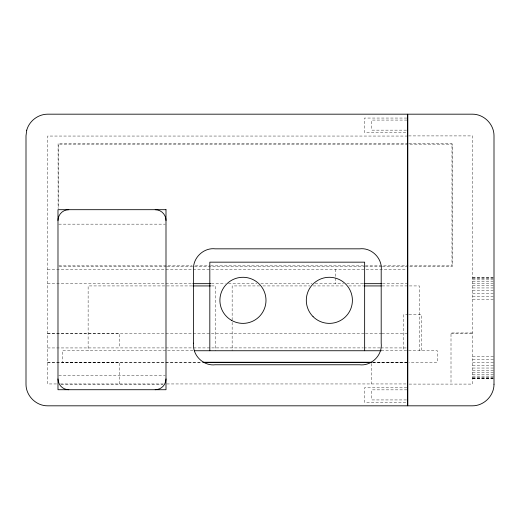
<?xml version="1.0" encoding="UTF-8"?>
<svg xmlns="http://www.w3.org/2000/svg" width="520" height="520" viewBox="0 0 520 520"><rect width="100%" height="100%" fill="white"/><g stroke="black" fill="none" stroke-linecap="round" stroke-linejoin="round"><path stroke-width="0.39" stroke-dasharray="2.6 1.95" d="M406.835 118.053L364.429 118.053L364.429 132.451L407.635 132.451M406.991 120.075L371.787 120.068L371.787 130.149L407.797 130.149M408.603 135.909L472.602 135.909L472.602 384.091L408.603 384.091M407.635 136.052L47.58 136.052L47.58 383.949L57.311 383.949M408.122 143.435L58.084 143.435L58.084 208.292M408.935 143.435L451.984 143.435L451.984 265.85L408.935 265.85M58.799 224.153L165.191 224.153M58.897 265.85L192.088 265.85M195.338 265.85L209.957 265.85M210.769 265.85L408.122 265.85M59.221 266.578L166.426 266.578M167.239 266.578L364.591 266.578M365.404 266.578L381.647 266.578M382.46 266.578L452.309 266.578L452.309 144.163L58.409 144.163L58.409 209.02M47.58 269.269L406.822 269.269M472.602 277.524L493.207 277.524M472.602 277.882L493.207 277.882M472.602 278.661L493.207 278.661M472.602 279.844L493.207 279.844M472.602 281.398L493.207 281.398M472.602 283.296L493.207 283.296M47.58 283.66L192.738 283.66M211.386 283.66L225.277 283.66M228.417 283.66L256.919 283.66M260.858 283.66L312.091 283.66M315.185 283.66L343.571 283.66M346.814 283.66L363.129 283.66M382.493 283.66L407.635 283.66M472.602 285.493L493.207 285.493M192.042 285.928L88.127 285.928L88.127 350.74M211.523 285.928L215.586 285.928L215.586 350.74M259.701 285.928L232.147 285.928L232.147 321.575M262.945 285.928L309.953 285.928M313.196 285.928L344.806 285.928M348.855 285.928L363.447 285.928M382.09 285.928L419.374 285.928L419.374 350.74M472.602 287.95L493.207 287.95M472.602 290.602L493.207 290.602M472.602 293.404L493.207 293.404M472.602 296.283L493.207 296.283M472.602 299.189L493.207 299.189M408.226 314.73L403.526 314.73L403.526 350.74M409.006 314.73L421.531 314.73L421.531 350.74M472.602 332.963L451.003 332.963L451.003 384.091M47.58 333.385L364.656 333.385M365.463 333.385L381.68 333.385M381.992 333.444L407.635 333.444M47.58 333.593L119.594 333.593L119.594 347.945M451.003 333.684L472.602 333.684M47.58 347.945L192.738 347.906M193.55 347.906L363.031 347.906M363.844 347.906L380.062 347.906M380.874 347.906L406.829 347.945M192.946 350.74L62.199 350.74L62.199 362.258L201.877 362.258M381.277 350.74L437.372 350.74L437.372 362.258L408.954 362.258M472.602 356.798L494 356.798M472.602 359.704L494 359.704M373.224 362.258L408.142 362.258M47.58 362.343L119.594 362.343L119.594 383.949M406.835 362.343L371.625 362.343L371.625 383.949M47.58 362.421L201.656 362.421M372.762 362.421L406.822 362.421M472.602 362.583L494 362.583M472.602 365.385L494 365.385M472.602 368.037L494 368.037M472.602 370.494L494 370.494M472.602 372.691L494 372.691M472.602 374.589L494 374.589M58.799 375.258L165.191 375.258M472.602 376.142L494 376.142M472.602 377.325L493.207 377.325M472.602 378.105L493.207 378.105M472.602 378.404L493.207 378.404M472.602 378.463L493.207 378.463M60.528 383.949L163.547 383.949M166.79 383.949L407.635 383.949M61.048 384.319L162.935 384.319M406.835 387.816L364.429 387.816L364.429 402.22L406.835 402.22M406.991 389.857L371.787 389.857L371.787 399.932L406.991 399.932M335.621 269.269L335.621 277.264M335.621 278.064L335.621 283.66M232.147 322.387L232.147 350.74"/><path stroke-width="0.78" d="M165.997 378.918L165.633 381.713L164.554 384.319A10.803 10.803 0 0 1 155.201 389.721M192.816 283.66L210.672 283.66M363.942 283.66L381.738 283.66M192.849 285.928L210.711 285.928M364.26 285.928L381.277 285.928M194.474 350.74L381.277 350.74M202.69 362.258L371.599 362.258M204.087 362.421L370.331 362.421M57.986 378.918L58.35 381.713L59.43 384.319A10.803 10.803 0 0 0 68.79 389.721M364.644 350.74L364.644 262.164L209.82 262.164L209.82 350.74M57.986 220.493A10.803 10.803 0 0 1 68.79 209.69M155.201 209.69A10.803 10.803 0 0 1 165.997 220.493M193.603 343.168C192.127 355.082 203.294 366.249 215.208 364.767L359.593 364.767C371.501 366.249 382.668 355.082 381.193 343.168L381.193 270.439C382.733 258.55 371.605 247.364 359.716 248.833L215.208 248.833C203.294 247.358 192.127 258.525 193.603 270.439L193.603 343.168M26.735 130.189L26 135.785L26 384.215C25.928 395.779 36.043 405.893 47.606 405.821L407.635 405.821L407.635 114.179L47.606 114.179C38.051 114.231 29.256 120.978 26.735 130.189M494 384.215C494.072 395.779 483.957 405.893 472.394 405.821L407.797 405.821L407.797 114.179L472.394 114.179C483.957 114.108 494.072 124.222 494 135.785L494 384.215M165.997 209.69L57.986 209.69L57.986 389.721L165.997 389.721L165.997 209.69M313.066 316.628A23.043 23.043 0 0 0 351.618 306.293A23.043 23.043 0 0 0 323.394 278.07A23.043 23.043 0 0 0 313.066 316.628M231.426 320.288A23.043 23.043 0 0 0 265.993 300.333A23.043 23.043 0 0 0 231.426 280.377A23.043 23.043 0 0 0 231.426 320.288"/></g></svg>
